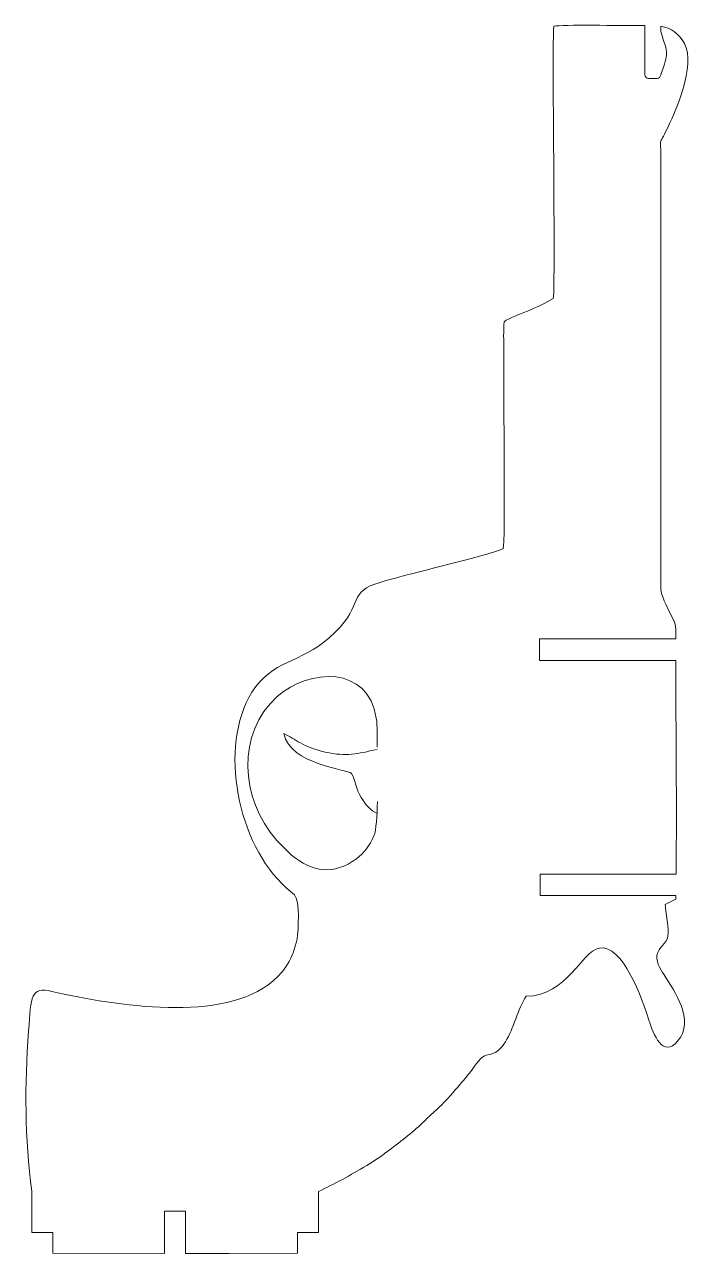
# Model space of a CAD drawing. Header units: millimetres. Extents: x 129 to 460, y -176 to 271.
# Drawn here: x 247.9 to 376.4, y 36.3 to 271.4 of the extents above; entities that cross this region are included whole.
import ezdxf

# ---------------------------------------------------------------- set-up
doc = ezdxf.new("R2010")
doc.units = ezdxf.units.MM
doc.header["$MEASUREMENT"] = 0
doc.layers.add('Layer 1', color=7, linetype='Continuous')

msp = doc.modelspace()

# ---------------------------------------------------------------- linework, layer by layer
at = {"layer": 'Layer 1', "color": 250, "lineweight": 9}
for points, knots in [([(366.5529, 271.2411), (361.6106, 271.2581), (350.6635, 271.4491), (349.1349, 271.1431), (349.1349, 271.1431), (348.8456, 267.7224), (349.0993, 250.1116), (349.0993, 245.1679), (349.0993, 245.1679), (349.0993, 242.5289), (349.3416, 219.5886), (348.9949, 219.0644), (348.9949, 219.0644), (347.94, 218.3268), (345.6835, 217.2831), (344.418, 216.7657), (344.418, 216.7657), (343.161, 216.2518), (340.5125, 215.2845), (339.6156, 214.5897), (339.6156, 214.5897), (339.4891, 212.9798), (339.5436, 210.8158), (339.5772, 209.1681), (339.5772, 209.1681), (339.5772, 209.1681), (339.5741, 206.7727), (339.5741, 206.7727), (339.5741, 206.7727), (339.4987, 201.3992), (339.8687, 171.7375), (339.464, 171.2073), (339.464, 171.2073), (338.9832, 170.5773), (320.8743, 166.1257), (319.6889, 165.7925), (319.6889, 165.7925), (318.0609, 165.3349), (316.4952, 164.9498), (314.9362, 164.3979), (314.9362, 164.3979), (309.6437, 162.5241), (312.9104, 160.0129), (306.199, 154.1071), (306.199, 154.1071), (300.6911, 149.2603), (295.2464, 149.8528), (291.4181, 143.7044), (291.4181, 143.7044), (284.9372, 133.2959), (288.6556, 114.5738), (297.9638, 106.3052), (297.9638, 106.3052), (297.9638, 106.3052), (299.5549, 104.918), (299.5549, 104.918), (299.5549, 104.918), (300.566, 103.8865), (300.3253, 98.0838), (300.0268, 96.5015), (300.0268, 96.5015), (299.2892, 92.5923), (297.433, 90.1812), (295.4127, 88.4395), (295.4127, 88.4395), (286.0345, 80.3543), (265.4147, 83.6782), (253.1419, 86.4669), (253.1419, 86.4669), (249.1056, 87.3839), (249.1934, 85.6456), (248.702, 78.8457), (248.702, 78.8457), (247.9561, 68.5202), (247.9405, 58.3547), (249.3477, 48.2137), (249.3477, 48.2137), (249.3477, 48.2137), (249.3261, 40.3513), (249.3261, 40.3513), (249.3261, 40.3513), (249.3261, 40.3513), (253.3229, 40.3513), (253.3229, 40.3513), (253.3229, 40.3513), (253.3229, 40.3513), (253.3229, 36.3584), (253.3229, 36.3584), (253.3229, 36.3584), (253.3229, 36.3584), (274.707, 36.3399), (274.707, 36.3399), (274.707, 36.3399), (274.707, 36.3399), (274.7071, 44.4313), (274.7071, 44.4313), (274.7071, 44.4313), (274.7071, 44.4313), (278.707, 44.4313), (278.707, 44.4313), (278.707, 44.4313), (278.707, 44.4313), (278.7069, 36.3364), (278.7069, 36.3364), (278.7069, 36.3364), (278.7069, 36.3364), (287.0217, 36.3292), (287.0217, 36.3292), (287.0217, 36.3292), (287.0217, 36.3292), (300.1227, 36.3474), (300.1227, 36.3474), (300.1227, 36.3474), (300.1227, 36.3474), (300.1227, 40.3512), (300.1227, 40.3512), (300.1227, 40.3512), (300.1227, 40.3512), (304.113, 40.3512), (304.113, 40.3512), (304.113, 40.3512), (304.113, 40.3512), (304.1393, 48.1833), (304.1393, 48.1833), (304.1393, 48.1833), (307.1263, 49.6036), (310.2524, 51.2945), (313.3511, 53.1587), (313.3511, 53.1587), (316.1484, 54.8416), (318.4035, 56.6356), (320.7283, 58.4626), (320.7283, 58.4626), (321.9119, 59.393), (322.9803, 60.2721), (324.0285, 61.3195), (324.0285, 61.3195), (326.6716, 63.9603), (327.2901, 64.0605), (330.3444, 67.6796), (330.3444, 67.6796), (331.3115, 68.8258), (332.2795, 69.865), (333.2441, 71.1224), (333.2441, 71.1224), (334.2109, 72.3829), (335.2033, 74.146), (336.2213, 74.2473), (336.2213, 74.2473), (338.1305, 74.4374), (339.1379, 75.5933), (339.8714, 76.8046), (339.8714, 76.8046), (341.4653, 79.4366), (342.2467, 83.0687), (343.8166, 85.522), (343.8166, 85.522), (351.8853, 85.6749), (354.2156, 94.0569), (357.8664, 94.7568), (357.8664, 94.7568), (362.1866, 95.5849), (366.0731, 85.121), (367.3125, 80.9384), (367.3125, 80.9384), (368.096, 78.2949), (370.0203, 73.553), (372.8582, 77.0025), (372.8582, 77.0025), (376.1522, 81.006), (372.1847, 86.4398), (370.2183, 89.6135), (370.2183, 89.6135), (369.5004, 90.7719), (368.3747, 92.3404), (369.0094, 93.9083), (369.0094, 93.9083), (369.6302, 95.4415), (370.9845, 95.7381), (370.9937, 97.6811), (370.9937, 97.6811), (371.0017, 99.3288), (370.5406, 101.3801), (370.4109, 103.0888), (370.4109, 103.0888), (370.4109, 103.0888), (372.4408, 104.1003), (372.4408, 104.1003), (372.4408, 104.1003), (372.4408, 104.1003), (372.4701, 104.8092), (372.4701, 104.8092), (372.4701, 104.8092), (372.4701, 104.8092), (346.508, 104.8133), (346.508, 104.8133), (346.508, 104.8133), (346.508, 104.8133), (346.508, 108.9133), (346.508, 108.9133), (346.508, 108.9133), (346.508, 108.9133), (372.4981, 108.9092), (372.4981, 108.9092), (372.4981, 108.9092), (372.6503, 123.358), (372.4694, 135.34), (372.4274, 149.7982), (372.4274, 149.7982), (372.4274, 149.7982), (346.4088, 149.7984), (346.4088, 149.7984), (346.4088, 149.7984), (346.4088, 149.7984), (346.4088, 153.8984), (346.4088, 153.8984), (346.4088, 153.8984), (346.4088, 153.8984), (372.4263, 153.8991), (372.4263, 153.8991), (372.4263, 153.8991), (372.4462, 157.2333), (372.5104, 156.3688), (371.2939, 158.9348), (371.2939, 158.9348), (370.7347, 160.1143), (369.6296, 162.1818), (369.598, 163.494), (369.598, 163.494), (369.4984, 167.666), (369.6047, 171.9906), (369.6047, 176.1803), (369.6047, 176.1803), (369.6047, 176.1803), (369.6039, 245.7273), (369.6039, 245.7273), (369.6039, 245.7273), (369.6046, 250.1322), (369.0574, 247.9376), (370.558, 251.0271), (370.558, 251.0271), (372.3297, 254.6747), (376.3873, 263.6306), (374.0914, 267.8161), (374.0914, 267.8161), (373.0278, 269.7551), (371.6099, 270.7926), (369.5721, 271.1253), (369.5721, 271.1253), (369.5746, 270.7925), (369.5746, 270.4458), (369.5747, 270.0992), (369.5747, 270.0992), (371.0152, 265.4343), (371.1077, 266.4454), (369.5761, 261.8194), (369.5761, 261.8194), (369.456, 261.4564), (369.2618, 261.1227), (368.8794, 261.1227), (368.8794, 261.1227), (368.8794, 261.1227), (367.2517, 261.1227), (367.2517, 261.1227), (367.2517, 261.1227), (366.8686, 261.1227), (366.555, 261.4362), (366.555, 261.8194), (366.555, 261.8194), (366.555, 261.8194), (366.5529, 271.2411), (366.5529, 271.2411)], [0, 0, 0, 0, 0.01449275, 0.01449275, 0.01449275, 0.01449275, 0.02898551, 0.02898551, 0.02898551, 0.02898551, 0.04347826, 0.04347826, 0.04347826, 0.04347826, 0.05797101, 0.05797101, 0.05797101, 0.05797101, 0.07246377, 0.07246377, 0.07246377, 0.07246377, 0.08695652, 0.08695652, 0.08695652, 0.08695652, 0.10144928, 0.10144928, 0.10144928, 0.10144928, 0.11594203, 0.11594203, 0.11594203, 0.11594203, 0.13043478, 0.13043478, 0.13043478, 0.13043478, 0.14492754, 0.14492754, 0.14492754, 0.14492754, 0.15942029, 0.15942029, 0.15942029, 0.15942029, 0.17391304, 0.17391304, 0.17391304, 0.17391304, 0.1884058, 0.1884058, 0.1884058, 0.1884058, 0.20289855, 0.20289855, 0.20289855, 0.20289855, 0.2173913, 0.2173913, 0.2173913, 0.2173913, 0.23188406, 0.23188406, 0.23188406, 0.23188406, 0.24637681, 0.24637681, 0.24637681, 0.24637681, 0.26086957, 0.26086957, 0.26086957, 0.26086957, 0.27536232, 0.27536232, 0.27536232, 0.27536232, 0.28985507, 0.28985507, 0.28985507, 0.28985507, 0.30434783, 0.30434783, 0.30434783, 0.30434783, 0.31884058, 0.31884058, 0.31884058, 0.31884058, 0.33333333, 0.33333333, 0.33333333, 0.33333333, 0.34782609, 0.34782609, 0.34782609, 0.34782609, 0.36231884, 0.36231884, 0.36231884, 0.36231884, 0.37681159, 0.37681159, 0.37681159, 0.37681159, 0.39130435, 0.39130435, 0.39130435, 0.39130435, 0.4057971, 0.4057971, 0.4057971, 0.4057971, 0.42028986, 0.42028986, 0.42028986, 0.42028986, 0.43478261, 0.43478261, 0.43478261, 0.43478261, 0.44927536, 0.44927536, 0.44927536, 0.44927536, 0.46376812, 0.46376812, 0.46376812, 0.46376812, 0.47826087, 0.47826087, 0.47826087, 0.47826087, 0.49275362, 0.49275362, 0.49275362, 0.49275362, 0.50724638, 0.50724638, 0.50724638, 0.50724638, 0.52173913, 0.52173913, 0.52173913, 0.52173913, 0.53623188, 0.53623188, 0.53623188, 0.53623188, 0.55072464, 0.55072464, 0.55072464, 0.55072464, 0.56521739, 0.56521739, 0.56521739, 0.56521739, 0.57971014, 0.57971014, 0.57971014, 0.57971014, 0.5942029, 0.5942029, 0.5942029, 0.5942029, 0.60869565, 0.60869565, 0.60869565, 0.60869565, 0.62318841, 0.62318841, 0.62318841, 0.62318841, 0.63768116, 0.63768116, 0.63768116, 0.63768116, 0.65217391, 0.65217391, 0.65217391, 0.65217391, 0.66666667, 0.66666667, 0.66666667, 0.66666667, 0.68115942, 0.68115942, 0.68115942, 0.68115942, 0.69565217, 0.69565217, 0.69565217, 0.69565217, 0.71014493, 0.71014493, 0.71014493, 0.71014493, 0.72463768, 0.72463768, 0.72463768, 0.72463768, 0.73913043, 0.73913043, 0.73913043, 0.73913043, 0.75362319, 0.75362319, 0.75362319, 0.75362319, 0.76811594, 0.76811594, 0.76811594, 0.76811594, 0.7826087, 0.7826087, 0.7826087, 0.7826087, 0.79710145, 0.79710145, 0.79710145, 0.79710145, 0.8115942, 0.8115942, 0.8115942, 0.8115942, 0.82608696, 0.82608696, 0.82608696, 0.82608696, 0.84057971, 0.84057971, 0.84057971, 0.84057971, 0.85507246, 0.85507246, 0.85507246, 0.85507246, 0.86956522, 0.86956522, 0.86956522, 0.86956522, 0.88405797, 0.88405797, 0.88405797, 0.88405797, 0.89855072, 0.89855072, 0.89855072, 0.89855072, 0.91304348, 0.91304348, 0.91304348, 0.91304348, 0.92753623, 0.92753623, 0.92753623, 0.92753623, 0.94202899, 0.94202899, 0.94202899, 0.94202899, 0.95652174, 0.95652174, 0.95652174, 0.95652174, 0.97101449, 0.97101449, 0.97101449, 0.97101449, 1, 1, 1, 1]), ([(315.341, 133.1834), (315.3773, 135.1055), (315.411, 137.2515), (315.1866, 138.7486), (315.1866, 138.7486), (313.6787, 148.8135), (302.3587, 148.3227), (296.2578, 142.8648), (296.2578, 142.8648), (288.3882, 135.8246), (289.1312, 123.4891), (296.1579, 115.3274), (296.1579, 115.3274), (296.1579, 115.3274), (298.9653, 112.5399), (298.9653, 112.5399), (298.9653, 112.5399), (302.9752, 109.2234), (307.0246, 108.6695), (311.4099, 111.8563), (311.4099, 111.8563), (312.8004, 112.8669), (313.9978, 114.4359), (314.7135, 116.203), (314.7135, 116.203), (315.1851, 117.3674), (315.3458, 120.0129), (315.3836, 122.8252)], [0, 0, 0, 0, 0.125, 0.125, 0.125, 0.125, 0.25, 0.25, 0.25, 0.25, 0.375, 0.375, 0.375, 0.375, 0.5, 0.5, 0.5, 0.5, 0.625, 0.625, 0.625, 0.625, 0.75, 0.75, 0.75, 0.75, 1, 1, 1, 1]), ([(315.3307, 132.7744), (311.4816, 131.9256), (309.6087, 131.3145), (305.4298, 132.2608), (305.4298, 132.2608), (300.9892, 133.2663), (299.8189, 134.742), (297.4992, 135.7785), (297.4992, 135.7785), (298.739, 129.8421), (309.5303, 129.0152), (310.4545, 128.155), (310.4545, 128.155), (311.1151, 127.022), (311.3259, 125.1065), (312.2755, 123.576), (312.2755, 123.576), (313.0766, 122.2848), (314.0518, 121.0392), (315.4045, 120.5237)], [0, 0, 0, 0, 0.16666667, 0.16666667, 0.16666667, 0.16666667, 0.33333333, 0.33333333, 0.33333333, 0.33333333, 0.5, 0.5, 0.5, 0.5, 0.66666667, 0.66666667, 0.66666667, 0.66666667, 1, 1, 1, 1])]:
    msp.add_open_spline(points, degree=3, knots=knots, dxfattribs=at)

doc.saveas('drawing.dxf')
